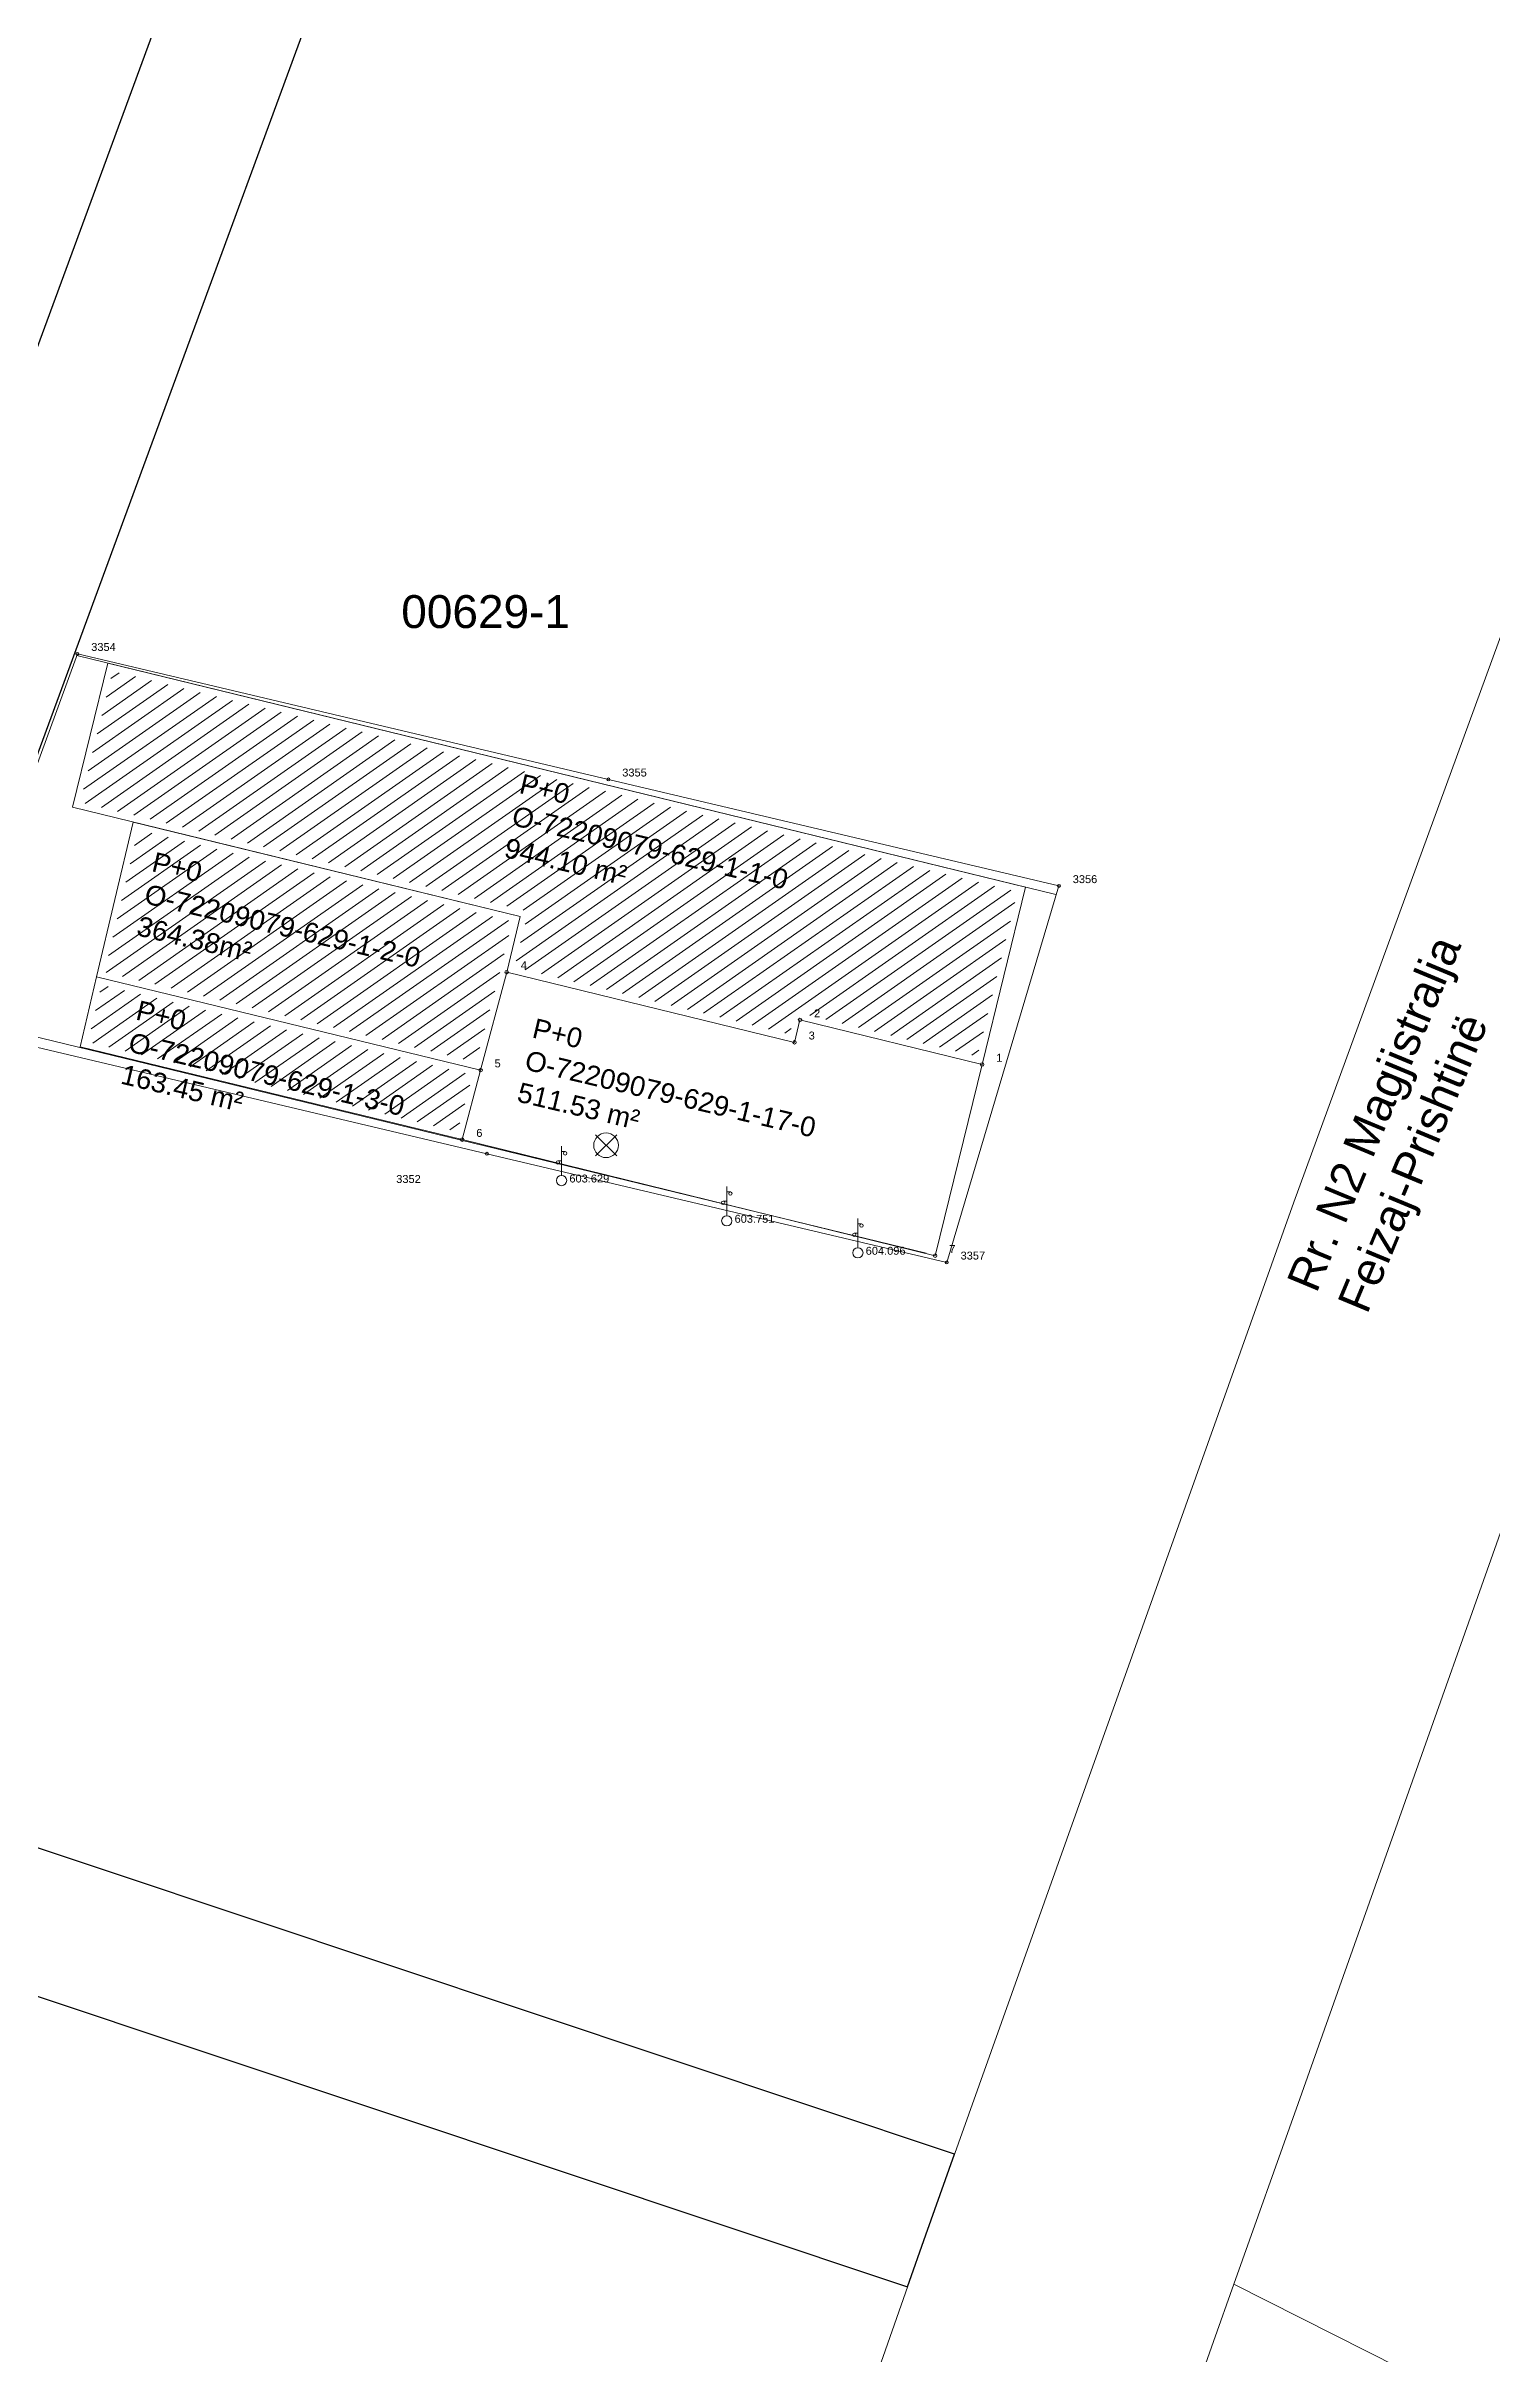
# Model space of a CAD drawing. Header units: metres. Extents: x 7512851 to 7514146, y 4700258 to 4702379.
# Drawn here: x 7513408.6 to 7513518.4, y 4700525.2 to 4700700.6 of the extents above; entities that cross this region are included whole.
import ezdxf
from ezdxf.enums import TextEntityAlignment as Align

# ---------------------------------------------------------------- set-up
doc = ezdxf.new("R2010")
doc.units = ezdxf.units.M
doc.linetypes.add('DASHED', pattern=[0.75, 0.5, -0.25])
doc.layers.get('0').update_dxf_attribs({"lineweight": 0})
for name, color, linetype in [('0-PARCEL-NUMBER-TEXT', 7, 'Continuous'), ('0-PARCELAT', 7, 'Continuous'), ('Etazha', 7, 'Continuous')]:
    doc.layers.add(name, color=color, linetype=linetype)
for name, color, linetype, lineweight in [('Bunar', 5, 'Continuous', 0), ('emrat e rrugeve', 7, 'Continuous', 0), ('kati 0', 1, 'Continuous', 0), ('kati 7 pikat', 233, 'Continuous', 0), ('label', 1, 'Continuous', 0), ('ndarje', 52, 'Continuous', 0), ('Parcela baze', 7, 'Continuous', 0), ('Pikat Ndarjes', 1, 'Continuous', 0), ('Pikat shtyll ndriqimi', 40, 'Continuous', 0), ('Pikat zyrtare', 7, 'Continuous', 0), ('Shtyll ndriqimi', 7, 'Continuous', 0)]:
    doc.layers.add(name, color=color, linetype=linetype, lineweight=lineweight)
doc.styles.get("Standard").update_dxf_attribs({"font": 'arial.ttf'})

# ---------------------------------------------------------------- blocks, each defined once
blk = doc.blocks.new('ACMAP_ANN_TEMPLATE_PIN-SUN')
blk.add_attdef('PIN', text='', height=2.5).set_placement((366708.21, 310584.18), align=Align.MIDDLE)
blk = doc.blocks.new('Marker Pnt')
at = {"flags": 128}
for points in [[(0.86, -0.86), (-0.86, 0.86)], [(0.86, 0.86), (-0.86, -0.86)]]:
    blk.add_lwpolyline(points, dxfattribs=at)
blk.add_circle((0, 0), 1)
blk = doc.blocks.new('*U40', base_point=(7513451.163, 4700617.055, 603.528))
at = {"layer": 'Bunar', "linetype": 'ByBlock', "lineweight": -2, "xscale": 0.937499990625, "yscale": 0.937499990625, "zscale": 0.937499990625}
blk.add_blockref('Marker Pnt', (7513451.163, 4700617.055, 603.528), dxfattribs=at)
blk = doc.blocks.new('Shtyll ndriqimi')
at = {"layer": 'Shtyll ndriqimi'}
for p, q in [((0, 0.15), (0, 1.005)), ((0, 0.847), (0.106, 0.847)), ((0, 0.578), (-0.106, 0.578))]:
    blk.add_line(p, q, dxfattribs=at)
for centre, radius in [((0.106, 0.797), 0.05), ((-0.106, 0.528), 0.05), ((0, 0), 0.15)]:
    blk.add_circle(centre, radius, dxfattribs=at)
blk = doc.blocks.new('*U98', base_point=(7513447.781, 4700614.374, 603.629))
at = {"layer": 'kati 7 pikat', "linetype": 'ByBlock', "lineweight": -2, "xscale": 2.596568450992629, "yscale": 2.596568450992629, "zscale": 2.596568450992629}
blk.add_blockref('Shtyll ndriqimi', (7513447.781, 4700614.374, 603.629), dxfattribs=at)
at = {"layer": 'label', "linetype": 'ByBlock', "insert": (7513448.37283, 4700614.524, 603.629), "char_height": 0.6, "attachment_point": 4}
blk.add_mtext('{\\C256;603.629}', dxfattribs=at)
blk = doc.blocks.new('*U102', base_point=(7513460.333, 4700611.313, 603.751))
at = {"layer": 'kati 7 pikat', "linetype": 'ByBlock', "lineweight": -2, "xscale": 2.596568450992629, "yscale": 2.596568450992629, "zscale": 2.596568450992629}
blk.add_blockref('Shtyll ndriqimi', (7513460.333, 4700611.313, 603.751), dxfattribs=at)
at = {"layer": 'label', "linetype": 'ByBlock', "insert": (7513460.92483, 4700611.463, 603.751), "char_height": 0.6, "attachment_point": 4}
blk.add_mtext('{\\C256;603.751}', dxfattribs=at)
blk = doc.blocks.new('*U104', base_point=(7513470.29, 4700608.877, 604.096))
at = {"layer": 'kati 7 pikat', "linetype": 'ByBlock', "lineweight": -2, "xscale": 2.596568450992629, "yscale": 2.596568450992629, "zscale": 2.596568450992629}
blk.add_blockref('Shtyll ndriqimi', (7513470.29, 4700608.877, 604.096), dxfattribs=at)
at = {"layer": 'label', "linetype": 'ByBlock', "insert": (7513470.88183, 4700609.027, 604.096), "char_height": 0.6, "attachment_point": 4}
blk.add_mtext('{\\C256;604.096}', dxfattribs=at)
blk = doc.blocks.new('*U124', base_point=(7513442.11, 4700616.41))
at = {"layer": 'Pikat zyrtare', "linetype": 'ByBlock', "lineweight": -2}
blk.add_line((7513442.11, 4700616.41), (7513442.11, 4700616.41), dxfattribs=at)
blk.add_circle((7513442.11, 4700616.41), 0.112, dxfattribs=at)
at = {"layer": 'Pikat zyrtare', "linetype": 'ByBlock', "insert": (7513435.22, 4700614.79), "char_height": 0.6, "attachment_point": 1}
blk.add_mtext('3352', dxfattribs=at)
blk = doc.blocks.new('*U126', base_point=(7513411, 4700654.39))
at = {"layer": 'Pikat zyrtare', "linetype": 'ByBlock', "lineweight": -2}
blk.add_line((7513411, 4700654.39), (7513411, 4700654.39), dxfattribs=at)
blk.add_circle((7513411, 4700654.39), 0.112, dxfattribs=at)
at = {"layer": 'Pikat zyrtare', "linetype": 'ByBlock', "insert": (7513412.05, 4700655.21), "char_height": 0.6, "attachment_point": 1}
blk.add_mtext('3354', dxfattribs=at)
blk = doc.blocks.new('*U127', base_point=(7513451.34, 4700644.85))
at = {"layer": 'Pikat zyrtare', "linetype": 'ByBlock', "lineweight": -2}
blk.add_line((7513451.34, 4700644.85), (7513451.34, 4700644.85), dxfattribs=at)
blk.add_circle((7513451.34, 4700644.85), 0.112, dxfattribs=at)
at = {"layer": 'Pikat zyrtare', "linetype": 'ByBlock', "insert": (7513452.39, 4700645.67), "char_height": 0.6, "attachment_point": 1}
blk.add_mtext('3355', dxfattribs=at)
blk = doc.blocks.new('*U128', base_point=(7513485.56, 4700636.76))
at = {"layer": 'Pikat zyrtare', "linetype": 'ByBlock', "lineweight": -2}
blk.add_line((7513485.56, 4700636.76), (7513485.56, 4700636.76), dxfattribs=at)
blk.add_circle((7513485.56, 4700636.76), 0.112, dxfattribs=at)
at = {"layer": 'Pikat zyrtare', "linetype": 'ByBlock', "insert": (7513486.61, 4700637.57), "char_height": 0.6, "attachment_point": 1}
blk.add_mtext('3356', dxfattribs=at)
blk = doc.blocks.new('*U129', base_point=(7513477.04, 4700608.15))
at = {"layer": 'Pikat zyrtare', "linetype": 'ByBlock', "lineweight": -2}
blk.add_line((7513477.04, 4700608.15), (7513477.04, 4700608.15), dxfattribs=at)
blk.add_circle((7513477.04, 4700608.15), 0.112, dxfattribs=at)
at = {"layer": 'Pikat zyrtare', "linetype": 'ByBlock', "insert": (7513478.09, 4700608.97), "char_height": 0.6, "attachment_point": 1}
blk.add_mtext('3357', dxfattribs=at)
blk = doc.blocks.new('*U130', base_point=(7513479.73, 4700623.19))
at = {"layer": 'Pikat Ndarjes', "linetype": 'ByBlock', "lineweight": -2}
blk.add_line((7513479.73, 4700623.19), (7513479.73, 4700623.19), dxfattribs=at)
blk.add_circle((7513479.73, 4700623.19), 0.131, dxfattribs=at)
at = {"layer": 'Pikat Ndarjes', "linetype": 'ByBlock', "insert": (7513480.8, 4700624), "char_height": 0.6, "attachment_point": 1}
blk.add_mtext('1', dxfattribs=at)
blk = doc.blocks.new('*U131', base_point=(7513465.89, 4700626.57))
at = {"layer": 'Pikat Ndarjes', "linetype": 'ByBlock', "lineweight": -2}
blk.add_line((7513465.89, 4700626.57), (7513465.89, 4700626.57), dxfattribs=at)
blk.add_circle((7513465.89, 4700626.57), 0.131, dxfattribs=at)
at = {"layer": 'Pikat Ndarjes', "linetype": 'ByBlock', "insert": (7513466.96, 4700627.38), "char_height": 0.6, "attachment_point": 1}
blk.add_mtext('2', dxfattribs=at)
blk = doc.blocks.new('*U132', base_point=(7513465.48, 4700624.87))
at = {"layer": 'Pikat Ndarjes', "linetype": 'ByBlock', "lineweight": -2}
blk.add_line((7513465.48, 4700624.87), (7513465.48, 4700624.87), dxfattribs=at)
blk.add_circle((7513465.48, 4700624.87), 0.131, dxfattribs=at)
at = {"layer": 'Pikat Ndarjes', "linetype": 'ByBlock', "insert": (7513466.55, 4700625.69), "char_height": 0.6, "attachment_point": 1}
blk.add_mtext('3', dxfattribs=at)
blk = doc.blocks.new('*U133', base_point=(7513443.61, 4700630.21))
at = {"layer": 'Pikat Ndarjes', "linetype": 'ByBlock', "lineweight": -2}
blk.add_line((7513443.61, 4700630.21), (7513443.61, 4700630.21), dxfattribs=at)
blk.add_circle((7513443.61, 4700630.21), 0.131, dxfattribs=at)
at = {"layer": 'Pikat Ndarjes', "linetype": 'ByBlock', "insert": (7513444.68, 4700631.03), "char_height": 0.6, "attachment_point": 1}
blk.add_mtext('4', dxfattribs=at)
blk = doc.blocks.new('*U134', base_point=(7513441.63, 4700622.75))
at = {"layer": 'Pikat Ndarjes', "linetype": 'ByBlock', "lineweight": -2}
blk.add_line((7513441.63, 4700622.75), (7513441.63, 4700622.75), dxfattribs=at)
blk.add_circle((7513441.63, 4700622.75), 0.131, dxfattribs=at)
at = {"layer": 'Pikat Ndarjes', "linetype": 'ByBlock', "insert": (7513442.69, 4700623.57), "char_height": 0.6, "attachment_point": 1}
blk.add_mtext('5', dxfattribs=at)
blk = doc.blocks.new('*U135', base_point=(7513440.23, 4700617.48))
at = {"layer": 'Pikat Ndarjes', "linetype": 'ByBlock', "lineweight": -2}
blk.add_line((7513440.23, 4700617.48), (7513440.23, 4700617.48), dxfattribs=at)
blk.add_circle((7513440.23, 4700617.48), 0.131, dxfattribs=at)
at = {"layer": 'Pikat Ndarjes', "linetype": 'ByBlock', "insert": (7513441.3, 4700618.29), "char_height": 0.6, "attachment_point": 1}
blk.add_mtext('6', dxfattribs=at)
blk = doc.blocks.new('*U136', base_point=(7513476.16, 4700608.66))
at = {"layer": 'Pikat Ndarjes', "linetype": 'ByBlock', "lineweight": -2}
blk.add_line((7513476.16, 4700608.66), (7513476.16, 4700608.66), dxfattribs=at)
blk.add_circle((7513476.16, 4700608.66), 0.131, dxfattribs=at)
at = {"layer": 'Pikat Ndarjes', "linetype": 'ByBlock', "insert": (7513477.23, 4700609.47), "char_height": 0.6, "attachment_point": 1}
blk.add_mtext('7', dxfattribs=at)

msp = doc.modelspace()

# ---------------------------------------------------------------- hatches: boundary and pattern name
at = {"layer": 'kati 0'}
h = msp.add_hatch(dxfattribs=at)
h.set_pattern_fill('ANSI31', color=252, scale=0.3, angle=350)
h.paths.add_polyline_path([(7513413.67, 4700653.08), (7513411.23, 4700643.11), (7513445.25, 4700634.81), (7513444.21, 4700630.58), (7513465.11, 4700625.48), (7513465.53, 4700627.17), (7513479.36, 4700623.79), (7513482.42, 4700636.31)])
h.paths.add_polyline_path([(7513465.83, 4700627.24), (7513468.45, 4700627.24), (7513468.45, 4700629.87), (7513465.83, 4700629.87)], flags=24)
h.paths.add_polyline_path([(7513457.04, 4700626.46), (7513459.66, 4700626.46), (7513459.66, 4700629.08), (7513457.04, 4700629.08)], flags=25)
h.paths.add_polyline_path([(7513443.89, 4700629.41), (7513446.51, 4700629.41), (7513446.51, 4700632.04), (7513443.89, 4700632.04)], flags=25)
h.paths.add_polyline_path([(7513444.9, 4700634.14), (7513447.51, 4700634.14), (7513447.51, 4700636.77), (7513444.9, 4700636.77)], flags=24)
h.paths.add_polyline_path([(7513415.74, 4700641.38), (7513419.35, 4700641.38), (7513419.35, 4700644.01), (7513415.74, 4700644.01)], flags=25)
h.paths.add_polyline_path([(7513442.61, 4700638.26), (7513464.26, 4700633.14), (7513466.13, 4700641.04), (7513444.48, 4700646.16)], flags=24)
h = msp.add_hatch(dxfattribs=at)
h.set_pattern_fill('ANSI31', color=252, scale=0.3, angle=350)
h.paths.add_polyline_path([(7513415.61, 4700641.01), (7513414.13, 4700634.72, -0.093356), (7513414.14, 4700634.65, -0.211877), (7513414.08, 4700634.51), (7513413.07, 4700630.21), (7513441.27, 4700623.36), (7513442.52, 4700628.05, -0.191104), (7513442.55, 4700628.19), (7513443.12, 4700630.33), (7513444.04, 4700634.07)])
h.paths.add_polyline_path([(7513440.33, 4700627.52), (7513442.95, 4700627.52), (7513442.95, 4700630.15), (7513440.33, 4700630.15)], flags=24)
h.paths.add_polyline_path([(7513435.6, 4700624.21), (7513440.97, 4700624.21), (7513440.97, 4700626.52), (7513435.6, 4700626.52)], flags=25)
h.paths.add_polyline_path([(7513435.66, 4700625.58), (7513441.9, 4700625.58), (7513441.9, 4700627.89), (7513435.66, 4700627.89)], flags=24)
h.paths.add_polyline_path([(7513414.7, 4700632.31), (7513436.34, 4700627.2), (7513438.21, 4700635.1), (7513416.56, 4700640.22)], flags=24)
h = msp.add_hatch(dxfattribs=at)
h.set_pattern_fill('ANSI31', color=252, scale=0.3, angle=350)
h.paths.add_polyline_path([(7513412.84, 4700629.24), (7513411.8, 4700624.9), (7513439.87, 4700618.08), (7513441.01, 4700622.39)])
h.paths.add_polyline_path([(7513437.99, 4700618.32), (7513440.61, 4700618.32), (7513440.61, 4700620.95), (7513437.99, 4700620.95)], flags=25)
h.paths.add_polyline_path([(7513411.9, 4700626.02), (7513414.52, 4700626.02), (7513414.52, 4700628.64), (7513411.9, 4700628.64)], flags=25)
h.paths.add_polyline_path([(7513413.42, 4700621.05), (7513435.14, 4700615.92), (7513437, 4700623.83), (7513415.29, 4700628.96)], flags=9)

# ---------------------------------------------------------------- linework, layer by layer
at = {"layer": '0-PARCELAT', "lineweight": 0}
for points in [[(7513455.16, 4700476.42), (7513475.45, 4700534.27), (7513503.4, 4700612.74), (7513518.92, 4700655.19), (7513531.56, 4700689.75), (7513571.05, 4700802.06), (7513592.36, 4700862.65), (7513593.77, 4700865.28), (7513598.19, 4700879.51)], [(7513621.5, 4700877.27), (7513591.25, 4700793.27), (7513578.23, 4700756.19), (7513552.31, 4700682.71), (7513540.37, 4700648.43), (7513540.37, 4700648.43), (7513525.45, 4700605.59), (7513518.79, 4700586.77), (7513512.13, 4700567.97), (7513503.73, 4700544.25), (7513498.86, 4700530.52), (7513497.3, 4700526.17), (7513476.84, 4700468.17)], [(7513571.05, 4700802.06), (7513531.56, 4700689.75), (7513518.92, 4700655.19), (7513503.4, 4700612.74), (7513475.45, 4700534.27), (7513455.16, 4700476.42)], [(7513476.84, 4700468.17), (7513497.3, 4700526.17), (7513498.86, 4700530.52), (7513498.86, 4700530.52), (7513534.25, 4700512.65)]]:
    msp.add_lwpolyline(points, dxfattribs=at)
at = {"layer": '0-PARCELAT', "flags": 128}
msp.add_lwpolyline([(7513466.74, 4700806.59), (7513458.3, 4700802.61), (7513452.96, 4700800.14), (7513366.9, 4700566.1), (7513474.06, 4700530.31), (7513475.45, 4700534.27), (7513477.64, 4700540.41), (7513380.76, 4700572.76)], close=True, dxfattribs=at)
at = {"layer": 'kati 0', "color": 252, "flags": 128}
for points, elevation in [([(7513443.61, 4700630.21), (7513465.48, 4700624.87), (7513465.89, 4700626.57), (7513479.73, 4700623.19), (7513483.03, 4700636.67), (7513413.3, 4700653.69), (7513410.62, 4700642.74), (7513444.64, 4700634.44)], 603.45), ([(7513444.64, 4700634.44), (7513415.24, 4700641.61), (7513412.46, 4700629.84), (7513441.63, 4700622.75), (7513443.61, 4700630.21)], 603.25), ([(7513441.63, 4700622.75), (7513412.46, 4700629.84), (7513411.2, 4700624.53), (7513440.23, 4700617.48)], 603.25)]:
    msp.add_lwpolyline(points, close=True, dxfattribs=dict(at, elevation=elevation))
at = {"layer": 'kati 0', "flags": 128}
msp.add_lwpolyline([(7513479.73, 4700623.19), (7513465.89, 4700626.57), (7513465.48, 4700624.87), (7513443.61, 4700630.21), (7513441.63, 4700622.75), (7513440.23, 4700617.48), (7513476.16, 4700608.66)], close=True, dxfattribs=at)
at = {"layer": 'ndarje', "flags": 128}
for points in [[(7513410.95, 4700654.26), (7513485.33, 4700636.11)], [(7513475.48, 4700608.85), (7513400.96, 4700626.97)]]:
    msp.add_lwpolyline(points, dxfattribs=at)
at = {"layer": 'Parcela baze'}
msp.add_lwpolyline([(7513442.11, 4700616.41), (7513400.69, 4700626.21), (7513411, 4700654.39), (7513451.34, 4700644.85), (7513485.56, 4700636.76), (7513477.04, 4700608.15)], close=True, dxfattribs=at)

# ---------------------------------------------------------------- block references
at = {"layer": '0-PARCEL-NUMBER-TEXT'}
msp.add_blockref('ACMAP_ANN_TEMPLATE_PIN-SUN', (7146733.8, 4390073.42), dxfattribs=at).add_auto_attribs({'PIN': '00629-1'})
at = {"layer": 'Bunar'}
msp.add_blockref('*U40', (7513451.16, 4700617.05, 603.53), dxfattribs=at)
at = {"layer": 'Pikat Ndarjes'}
for name, p in [('*U133', (7513443.61, 4700630.21)), ('*U131', (7513465.89, 4700626.57)), ('*U132', (7513465.48, 4700624.87)), ('*U130', (7513479.73, 4700623.19)), ('*U134', (7513441.63, 4700622.75)), ('*U135', (7513440.23, 4700617.48)), ('*U136', (7513476.16, 4700608.66))]:
    msp.add_blockref(name, p, dxfattribs=at)
at = {"layer": 'Pikat shtyll ndriqimi'}
for name, p in [('*U98', (7513447.78, 4700614.37, 603.63)), ('*U102', (7513460.33, 4700611.31, 603.75)), ('*U104', (7513470.29, 4700608.88, 604.1))]:
    msp.add_blockref(name, p, dxfattribs=at)
at = {"layer": 'Pikat zyrtare'}
for name, p in [('*U126', (7513411, 4700654.39)), ('*U127', (7513451.34, 4700644.85)), ('*U128', (7513485.56, 4700636.76)), ('*U124', (7513442.11, 4700616.41)), ('*U129', (7513477.04, 4700608.15))]:
    msp.add_blockref(name, p, dxfattribs=at)

# ---------------------------------------------------------------- texts
at = {"layer": 'emrat e rrugeve', "linetype": 'DASHED', "attachment_point": 1}
for s, insert, char_height, rotation in [('Rr. N2 Magjistralja Feizaj-Prishtinë', (7513502.81, 4700606.7), 2.5, 67.4038), ('P+0\\PO-72209079-629-1-17-0\\P511.53 m²', (7513445.81, 4700626.72), 1.5, 346.6956)]:
    msp.add_mtext_dynamic_manual_height_columns(s, width=35.5316, gutter_width=1, heights=[0], dxfattribs=dict(at, insert=insert, char_height=char_height, rotation=rotation))
at = {"layer": 'Etazha', "color": 252, "char_height": 1.5, "attachment_point": 1, "rotation": 346.6956}
for s, width, insert in [('P+0\\PO-72209079-629-1-1-0\\P944.10 m²', 35.5316, (7513444.83, 4700645.29)), ('P+0\\PO-72209079-629-1-2-0\\P364.38m²', 26.2359, (7513416.91, 4700639.35)), ('P+0\\PO-72209079-629-1-3-0\\P163.45 m²', 25.281, (7513415.7, 4700628.08))]:
    msp.add_mtext_dynamic_manual_height_columns(s, width=width, gutter_width=1, heights=[0], dxfattribs=dict(at, insert=insert))

doc.saveas('drawing.dxf')
